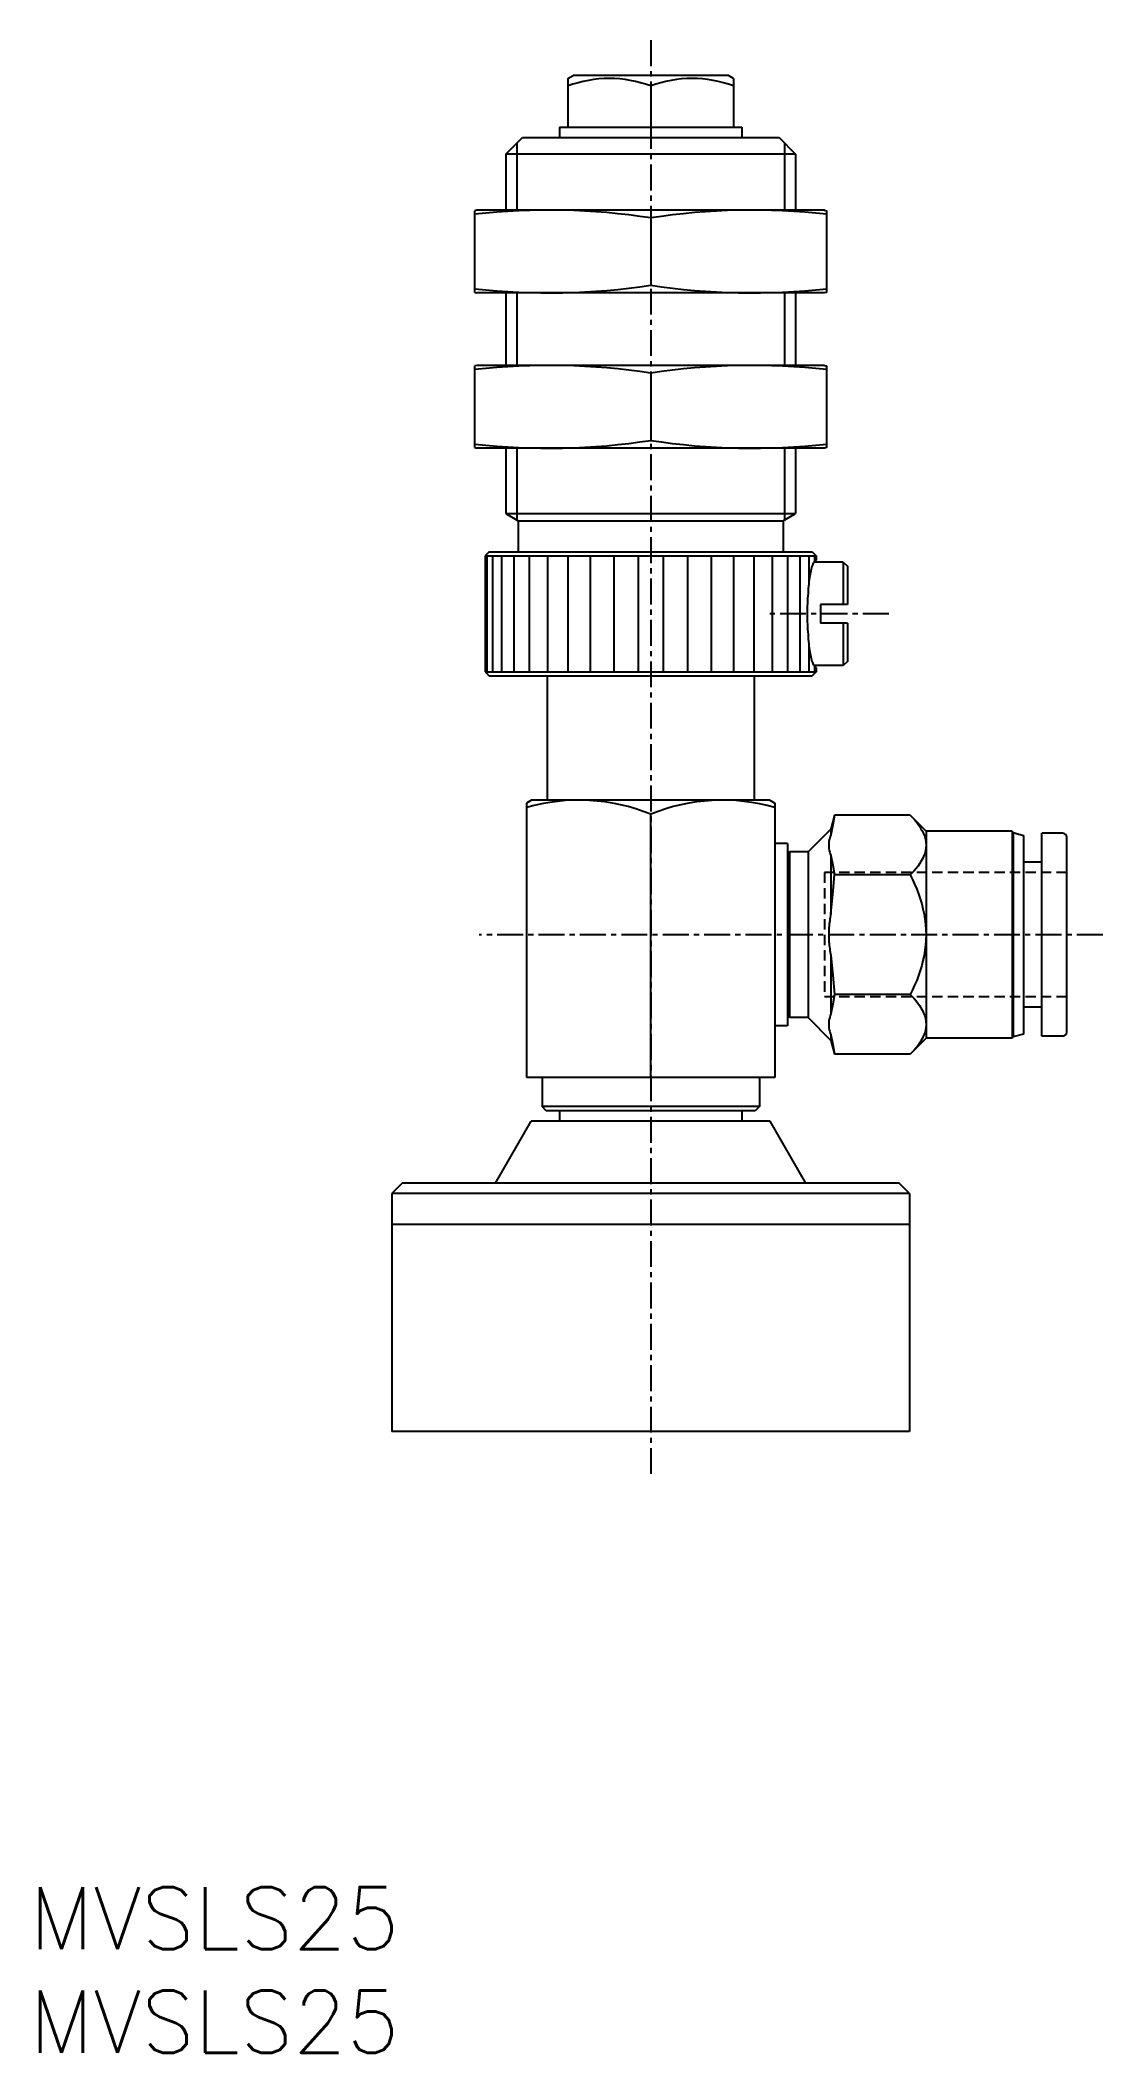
# Model space of a CAD drawing. Extents: x 0.5 to 51.8, y 0 to 97.2.
import ezdxf

# ---------------------------------------------------------------- set-up
doc = ezdxf.new("R2010")
doc.units = 0
doc.linetypes.add('CENTER', pattern=[2, 1.25, -0.25, 0.25, -0.25])
doc.linetypes.add('DASHED', pattern=[0.75, 0.5, -0.25])
doc.layers.get('0').update_dxf_attribs({"linetype": 'CONTINUOUS'})
doc.layers.add('CENTER', color=1, linetype='CENTER')
doc.styles.get("Standard").update_dxf_attribs({"font": 'txt.shx'})

# ---------------------------------------------------------------- blocks, each defined once
blk = doc.blocks.new('*U24')
at = {"color": 7, "linetype": 'CONTINUOUS'}
blk.add_text('MVSLS25', height=3, dxfattribs=at).set_placement((0, 0))
blk = doc.blocks.new('*U25')
at = {"color": 7, "linetype": 'CONTINUOUS'}
blk.add_text('MVSLS25', height=3, dxfattribs=at).set_placement((0, 5))

msp = doc.modelspace()

# ---------------------------------------------------------------- linework, layer by layer
at = {"color": 7, "linetype": 'CONTINUOUS'}
for p, q in [((26, 95.35567), (26.25, 95.5)), ((26, 95.35567), (26, 93)), ((33.75, 95.5), (26.25, 95.5)), ((34, 95.35567), (33.75, 95.5)), ((34, 95.35567), (34, 93)), ((30, 94.9984), (30, 93)), ((23, 91.69999), (23.800003, 92.5)), ((23.800003, 92.5), (36.200005, 92.5)), ((25.599998, 93), (25.599998, 92.5)), ((25.599998, 93), (34.400002, 93)), ((34.400002, 93), (34.400002, 92.5)), ((36.200005, 92.5), (37, 91.69999)), ((37, 91.69999), (23, 91.69999)), ((23, 91.69999), (23, 89)), ((23.541504, 92.2415), (23.541504, 89)), ((36.458504, 92.2415), (36.458504, 89)), ((37, 91.69999), (37, 89)), ((21.599998, 89), (21.499992, 88.97321)), ((21.499992, 85.02679), (21.499992, 88.97321)), ((38.400002, 89), (21.599998, 89)), ((30, 88.62086), (30, 85.37914)), ((38.400002, 89), (38.5, 88.97321)), ((38.5, 85.02679), (38.5, 88.97321)), ((21.499992, 85.02679), (21.599998, 85)), ((38.400002, 85), (21.599998, 85)), ((23, 85), (23, 81.5)), ((23.541504, 85), (23.541504, 81.5)), ((36.458504, 85), (36.458504, 81.5)), ((37, 85), (37, 81.5)), ((38.5, 85.02679), (38.400002, 85)), ((21.499992, 77.52679), (21.499992, 81.47321)), ((21.599999, 81.50001), (21.499996, 81.47321)), ((38.400002, 81.5), (21.599998, 81.5)), ((30, 81.12086), (30, 77.87914)), ((38.400002, 81.5), (38.500006, 81.4732)), ((38.5, 77.52679), (38.5, 81.47321)), ((21.49999, 77.52681), (21.599992, 77.50001)), ((38.400002, 77.5), (21.599998, 77.5)), ((23, 77.5), (23, 74.34642)), ((23.541504, 77.5), (23.541504, 74.03378)), ((36.458504, 77.5), (36.458504, 74.03378)), ((37, 77.5), (37, 74.34642)), ((38.499996, 77.52679), (38.400001, 77.5)), ((23, 74.34641), (37, 74.34641)), ((23.00001, 74.34641), (23.600014, 74)), ((23.600006, 74), (23.600006, 72.5)), ((23.600006, 74), (36.400002, 74)), ((36.400002, 74), (36.400002, 72.5)), ((36.400007, 74), (37.000004, 74.34641)), ((22.200005, 72.5), (21.999992, 72.3)), ((21.999992, 72.3), (38, 72.3)), ((21.999992, 72.3), (21.999992, 66.7)), ((22.089348, 72.3), (22.089348, 66.7)), ((22.200005, 72.5), (37.799995, 72.5)), ((22.355415, 72.3), (22.355415, 66.7)), ((22.792244, 72.3), (22.792244, 66.7)), ((23.390083, 72.3), (23.390083, 66.7)), ((24.135582, 72.3), (24.135582, 66.7)), ((25.012077, 72.3), (25.012077, 66.7)), ((25.999992, 72.3), (25.999992, 66.7)), ((27.077271, 72.3), (27.077271, 66.7)), ((28.219826, 72.3), (28.219826, 66.7)), ((29.402161, 72.3), (29.402161, 66.7)), ((30.597839, 72.3), (30.597839, 66.7)), ((31.780167, 72.3), (31.780167, 66.7)), ((32.922729, 72.3), (32.922729, 66.7)), ((34, 72.3), (34, 66.7)), ((34.987915, 72.3), (34.987915, 66.7)), ((35.86441, 72.3), (35.86441, 66.7)), ((36.609909, 72.3), (36.609909, 66.7)), ((37.207748, 72.3), (37.207748, 66.7)), ((37.644577, 72.3), (37.644577, 70.99413)), ((37.799995, 72.5), (38, 72.3)), ((39.299995, 72), (37.880714, 72)), ((37.910645, 72.3), (37.910645, 72.04437)), ((38, 72.3), (38, 72.10001)), ((39.299995, 72), (39.299995, 69.95)), ((39.300001, 72), (39.499997, 71.8)), ((39.5, 71.8), (39.5, 69.95)), ((38.199997, 69.95), (38.199997, 69.05)), ((39.5, 69.95), (38.199997, 69.95)), ((39.5, 69.05), (38.199997, 69.05)), ((39.299995, 69.05), (39.299995, 67)), ((39.5, 69.05), (39.5, 67.2)), ((37.644577, 68.00589), (37.644577, 66.7)), ((39.499991, 67.2), (39.299995, 67.00001)), ((21.999992, 66.7), (38, 66.7)), ((21.999992, 66.7), (22.200005, 66.5)), ((22.200005, 66.5), (37.799995, 66.5)), ((24.999992, 66.5), (24.999992, 60.5)), ((35, 66.5), (35, 60.5)), ((38, 66.7), (37.799995, 66.5)), ((39.299995, 67), (37.880714, 67)), ((37.910645, 66.95563), (37.910645, 66.7)), ((38, 66.89999), (38, 66.7)), ((24.249992, 60.5), (23.999992, 60.35567)), ((23.999992, 60.35567), (23.999992, 47.10001)), ((35.75, 60.5), (24.249992, 60.5)), ((35.75, 60.5), (36, 60.35567)), ((36, 60.35567), (36, 47.10001)), ((30, 47.10001), (30, 59.81976)), ((38.880466, 59.7735), (38.700001, 59.1)), ((42.526499, 59.77351), (38.880465, 59.77351)), ((42.526494, 59.7735), (43.3, 59)), ((36.6, 58.40001), (36, 58.40001)), ((36.6, 58.40001), (36.6, 49.60001)), ((38.700007, 59.1), (37.600003, 57.99999)), ((38.699999, 59.10001), (38.699999, 58.83263)), ((47.461878, 59), (43.299997, 59)), ((43.299997, 59), (43.299997, 49)), ((47.461878, 59), (47.461878, 49)), ((47.46188, 59.00001), (47.500004, 58.93397)), ((47.500002, 58.93398), (47.500002, 49.06602)), ((47.500008, 58.93398), (48.000008, 58.8)), ((48.000002, 58.8), (48.000002, 49.2)), ((49.9, 58.90001), (48.900003, 58.90001)), ((48.900003, 49.10001), (48.900003, 58.90001)), ((50.1, 49.30001), (50.1, 58.70001)), ((36.700008, 58), (36.60001, 57.90001)), ((36.699998, 58), (36.699998, 50)), ((37.6, 58), (36.699998, 58)), ((37.6, 58), (37.6, 50)), ((38.699999, 57.82764), (38.699999, 55.00499)), ((48.900003, 57.5), (48.000002, 57.5)), ((42.526499, 56.88675), (38.880465, 56.88675)), ((38.699999, 52.99501), (38.699999, 50.17236)), ((42.526499, 51.11325), (38.880465, 51.11325)), ((36.6, 49.60001), (36, 49.60001)), ((36.7, 50), (36.600002, 50.1)), ((37.6, 50), (36.699998, 50)), ((37.600001, 50), (38.7, 48.9)), ((48.900003, 50.5), (48.000002, 50.5)), ((38.699999, 49.16739), (38.699999, 48.90001)), ((38.700003, 48.9), (38.880465, 48.22651)), ((43.299994, 49), (42.526494, 48.2265)), ((47.461878, 49), (43.299997, 49)), ((47.500004, 49.06602), (47.461884, 49)), ((48.000006, 49.2), (47.500004, 49.06603)), ((49.9, 49.10001), (48.900003, 49.10001)), ((42.526499, 48.2265), (38.880465, 48.2265)), ((36, 47.10001), (23.999992, 47.10001)), ((24.75, 47.10001), (24.75, 45.7)), ((35.25, 47.10001), (35.25, 45.7)), ((24.949997, 45.5), (24.75, 45.7)), ((35.25, 45.7), (24.75, 45.7)), ((35.25, 45.7), (35.050003, 45.5)), ((22.500002, 42), (24.232054, 45)), ((35.767952, 45), (24.232056, 45)), ((35.050003, 45.5), (24.949997, 45.5)), ((25.600006, 45.5), (25.600006, 45)), ((34.400002, 45.5), (34.400002, 45)), ((37.5, 42.00001), (35.767952, 45)), ((17.999999, 42.00001), (17.499999, 41.50001)), ((42, 42), (18, 42)), ((42.500003, 41.5), (42.000002, 42)), ((42.5, 41.5), (17.5, 41.5)), ((17.5, 41.5), (17.5, 40)), ((42.5, 41.5), (42.5, 40)), ((42.5, 40), (17.5, 40)), ((17.5, 40), (17.5, 30)), ((42.5, 40), (42.5, 30)), ((42.5, 30), (17.5, 30))]:
    msp.add_line(p, q, dxfattribs=at)
at = {"color": 3, "linetype": 'DASHED'}
for p, q in [((50.1, 57), (38.4, 57)), ((38.4, 57), (38.4, 51)), ((50.1, 51), (38.4, 51))]:
    msp.add_line(p, q, dxfattribs=at)
at = {"color": 7, "linetype": 'CONTINUOUS'}
for points in [[(38, 72.1, 0.04912685), (37.915275, 72.05004, 0.04912685), (37.833805, 71.90209, 0.04912685), (37.758723, 71.66182, 0.04912685), (37.692912, 71.33848, 0.04912685), (37.638903, 70.94448, 0.04912685), (37.59877, 70.49498, 0.04912685), (37.574057, 70.00723, 0.04912685), (37.565712, 69.5, 0.04912685), (37.574057, 68.99277, 0.04912685), (37.59877, 68.50502, 0.04912685), (37.638903, 68.05552, 0.04912685), (37.692912, 67.66152, 0.04912685), (37.758723, 67.33818, 0.04912685), (37.833805, 67.09791, 0.04912685), (37.915275, 66.94996, 0.04912685), (38, 66.9, -1)], [(42.526499, 59.77351, -0.10330476), (43.182147, 58.87415, -0.21660952), (43.182189, 57.7862, -0.10332424), (42.526499, 56.88675)], [(38.699999, 58.83263, 0.060460027), (38.611918, 58.50174, 0.069406209), (38.611892, 58.1587, 0.060493899), (38.699999, 57.82764)], [(42.526499, 56.88675, -0.076015987), (43.203946, 55.0001, -0.096021659), (43.204027, 53.00033, -0.076035108), (42.526499, 51.11325)], [(38.699999, 55.00499, 0.032378555), (38.611333, 54.33728, 0.033594973), (38.611324, 53.66286, 0.03238516), (38.699999, 52.99501)], [(42.526499, 51.11325, -0.10330441), (43.182149, 50.21389, -0.21660915), (43.182189, 49.12596, -0.10332459), (42.526499, 48.2265)], [(38.699999, 50.17236, 0.060460462), (38.611917, 49.84148, 0.069405436), (38.611891, 49.49846, 0.060494396), (38.699999, 49.16739)]]:
    msp.add_lwpolyline(points, format="xyb", dxfattribs=at)
for points in [[(38.880465, 59.77351), (38.790232, 59.30307), (38.699999, 58.83263)], [(38.699999, 57.82764), (38.790232, 57.35719), (38.880465, 56.88675)], [(38.699999, 55.00499), (38.790232, 55.94587), (38.880465, 56.88675)], [(38.699999, 52.99501), (38.790232, 52.05413), (38.880465, 51.11325)], [(38.880465, 51.11325), (38.790232, 50.64281), (38.699999, 50.17236)], [(38.699999, 49.16739), (38.790232, 48.69695), (38.880465, 48.2265)]]:
    msp.add_lwpolyline(points, dxfattribs=at)
for centre, radius, start, end in [((28, 89.57895), 5.776709, 69.743833, 110.25617), ((32, 89.57895), 5.776709, 69.743834, 110.25617), ((25.092522, 57.04962), 31.950384, 81.164572, 96.456027), ((34.907478, 57.04962), 31.950384, 83.543978, 98.835433), ((25.092522, 116.95039), 31.950384, 263.54397, 278.83543), ((34.907478, 116.95039), 31.950384, 261.16457, 276.45603), ((25.092522, 49.54962), 31.950384, 81.164572, 96.456027), ((34.907478, 49.54962), 31.950384, 83.543978, 98.835433), ((25.092522, 109.45039), 31.950384, 263.54397, 278.83543), ((34.907478, 109.45039), 31.950384, 261.16457, 276.45603), ((26.535896, 51.33942), 9.160586, 67.780687, 106.07093), ((33.464104, 51.33942), 9.160586, 73.929071, 112.21931), ((49.9, 58.70001), 0.2, 0, 90), ((49.9, 49.30001), 0.2, 270, 0)]:
    msp.add_arc(centre, radius, start, end, dxfattribs=at)
at = {"layer": 'CENTER', "color": 1, "linetype": 'CENTER'}
for p, q in [((30, 97.20445), (30, 27.93001)), ((41.5, 69.5), (35.565712, 69.5)), ((51.834978, 54), (21.717455, 54))]:
    msp.add_line(p, q, dxfattribs=at)

# ---------------------------------------------------------------- block references
at = {"color": 7, "linetype": 'CONTINUOUS'}
for name in ['*U25', '*U24']:
    msp.add_blockref(name, (0, 0), dxfattribs=at)

doc.saveas('drawing.dxf')
